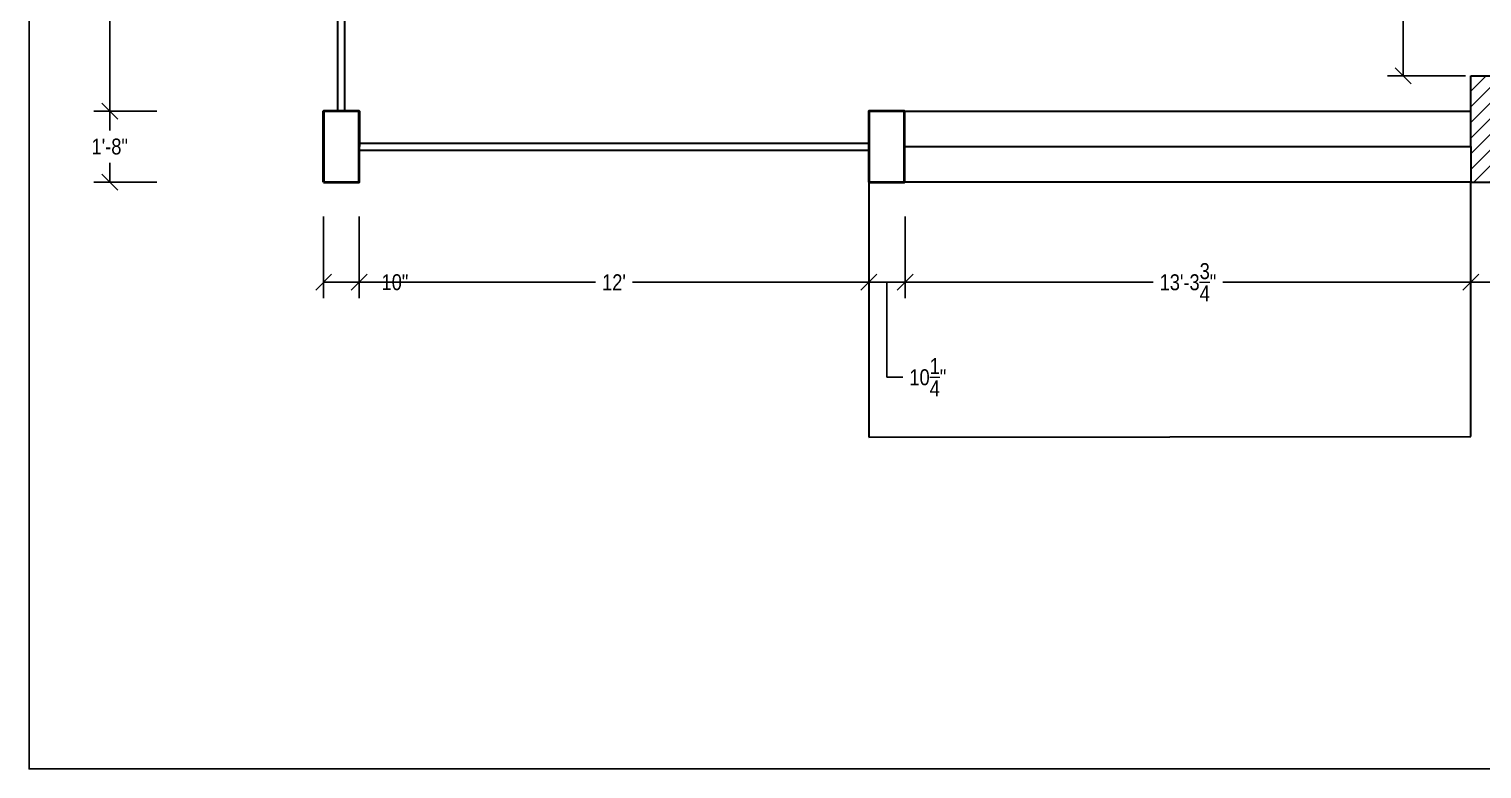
# Model space of a CAD drawing. Header units: inches. Extents: x 143414 to 144138, y 123102 to 123728.
# Drawn here: x 143414.2 to 143824.6, y 123101.9 to 123310.8 of the extents above; entities that cross this region are included whole.
import ezdxf

# ---------------------------------------------------------------- set-up
doc = ezdxf.new("R2010")
doc.units = ezdxf.units.IN
doc.header["$MEASUREMENT"] = 0
for name, color, linetype, lineweight in [('Dimention', 2, 'Continuous', 13), ('Drop wall', 4, 'Continuous', 30), ('Hatch', 9, 'Continuous', 13), ('Lift', 1, 'Continuous', 40), ('Wall', 7, 'Continuous', 30)]:
    doc.layers.add(name, color=color, linetype=linetype, lineweight=lineweight)
doc.styles.add('AR_Arial Narrow', font='ARIALN.TTF')
doc.dimstyles.new('AR_1.0_20', dxfattribs={"dimscale": 25, "dimtxt": 0.18, "dimasz": 0.18, "dimexe": 0.18, "dimexo": 0.0625, "dimgap": 0.09, "dimtad": 0, "dimtih": 1, "dimtoh": 1, "dimdec": 3, "dimzin": 0, "dimdsep": 46, "dimlunit": 4, "dimtxsty": 'AR_Arial Narrow', "dimblk": 'OBLIQUE', "dimcen": 0.09, "dimadec": 0, "dimazin": 0, "dimtfac": 1, "dimtdec": 3, "dimtofl": 0, "dimtmove": 0, "dimatfit": 3, "dimfxl": 1, "dimtolj": 1, "dimtzin": 0, "dimarcsym": 0})

# ---------------------------------------------------------------- blocks, each defined once
blk = doc.blocks.new('_Oblique')
at = {"color": 0, "linetype": 'ByBlock', "lineweight": -2}
blk.add_line((-0.5, -0.5), (0.5, 0.5), dxfattribs=at)
blk = doc.blocks.new('*D12')
at = {"layer": 'Defpoints', "color": 0, "transparency": 16777216}
for p in [(143437.03, 123287.59), (143451.9, 123287.59), (143451.9, 123267.59)]:
    blk.add_point(p, dxfattribs=at)
at = {"layer": 'Dimention', "color": 0, "lineweight": -2, "transparency": 16777216}
for p, q in [((143450.34, 123287.59), (143432.53, 123287.59)), ((143437.03, 123287.59), (143437.03, 123282.14)), ((143437.03, 123267.59), (143437.03, 123273.05)), ((143450.34, 123267.59), (143432.53, 123267.59))]:
    blk.add_line(p, q, dxfattribs=at)
at = {"layer": 'Dimention', "color": 0, "lineweight": -2, "transparency": 16777216, "xscale": 4.5, "yscale": 4.5, "zscale": 4.5}
for p, rotation in [((143437.03, 123287.59), 90), ((143437.03, 123267.59), 270)]:
    blk.add_blockref('_Oblique', p, dxfattribs=dict(at, rotation=rotation))
at = {"layer": 'Dimention', "color": 0, "transparency": 16777216, "insert": (143437.03, 123277.59), "char_height": 4.5, "attachment_point": 5, "style": 'AR_Arial Narrow'}
blk.add_mtext('\\A1;1\'-8"', dxfattribs=at)
blk = doc.blocks.new('*D13')
at = {"layer": 'Defpoints', "color": 0, "transparency": 16777216}
for p in [(143437.03, 123347.59), (143450.84, 123347.59), (143451.9, 123287.59)]:
    blk.add_point(p, dxfattribs=at)
at = {"layer": 'Dimention', "color": 0, "lineweight": -2, "transparency": 16777216}
for p, q in [((143449.28, 123347.59), (143432.53, 123347.59)), ((143437.03, 123347.59), (143437.03, 123322.13)), ((143437.03, 123287.59), (143437.03, 123313.06)), ((143450.34, 123287.59), (143432.53, 123287.59))]:
    blk.add_line(p, q, dxfattribs=at)
at = {"layer": 'Dimention', "color": 0, "lineweight": -2, "transparency": 16777216, "xscale": 4.5, "yscale": 4.5, "zscale": 4.5}
for p, rotation in [((143437.03, 123347.59), 90), ((143437.03, 123287.59), 270)]:
    blk.add_blockref('_Oblique', p, dxfattribs=dict(at, rotation=rotation))
at = {"layer": 'Dimention', "color": 0, "transparency": 16777216, "insert": (143437.03, 123317.59), "char_height": 4.5, "attachment_point": 5, "style": 'AR_Arial Narrow'}
blk.add_mtext("\\A1;5'", dxfattribs=at)
blk = doc.blocks.new('*D25')
at = {"layer": 'Defpoints', "color": 0, "transparency": 16777216}
for p in [(143497.44, 123259.44), (143507.44, 123259.44), (143507.44, 123239.29)]:
    blk.add_point(p, dxfattribs=at)
at = {"layer": 'Dimention', "color": 0, "lineweight": -2, "transparency": 16777216}
for p, q in [((143497.44, 123257.88), (143497.44, 123234.79)), ((143507.44, 123257.88), (143507.44, 123234.79)), ((143497.44, 123239.29), (143507.44, 123239.29)), ((143507.44, 123239.29), (143511.94, 123239.29))]:
    blk.add_line(p, q, dxfattribs=at)
at = {"layer": 'Dimention', "color": 0, "lineweight": -2, "transparency": 16777216, "xscale": 4.5, "yscale": 4.5, "zscale": 4.5, "rotation": 180}
blk.add_blockref('_Oblique', (143497.44, 123239.29), dxfattribs=at)
at = {"layer": 'Dimention', "color": 0, "lineweight": -2, "transparency": 16777216, "xscale": 4.5, "yscale": 4.5, "zscale": 4.5}
blk.add_blockref('_Oblique', (143507.44, 123239.29), dxfattribs=at)
at = {"layer": 'Dimention', "color": 0, "transparency": 16777216, "insert": (143517.58, 123239.29), "char_height": 4.5, "attachment_point": 5, "style": 'AR_Arial Narrow'}
blk.add_mtext('\\A1;10"', dxfattribs=at)
blk = doc.blocks.new('*D26')
at = {"layer": 'Defpoints', "color": 0, "transparency": 16777216}
for p in [(143507.44, 123259.44), (143651.44, 123239.42), (143651.44, 123239.29)]:
    blk.add_point(p, dxfattribs=at)
at = {"layer": 'Dimention', "color": 0, "lineweight": -2, "transparency": 16777216}
for p, q in [((143507.44, 123257.88), (143507.44, 123234.79)), ((143507.44, 123239.29), (143574.23, 123239.29)), ((143651.44, 123239.29), (143584.65, 123239.29)), ((143651.44, 123237.85), (143651.44, 123234.79))]:
    blk.add_line(p, q, dxfattribs=at)
at = {"layer": 'Dimention', "color": 0, "lineweight": -2, "transparency": 16777216, "xscale": 4.5, "yscale": 4.5, "zscale": 4.5, "rotation": 180}
blk.add_blockref('_Oblique', (143507.44, 123239.29), dxfattribs=at)
at = {"layer": 'Dimention', "color": 0, "lineweight": -2, "transparency": 16777216, "xscale": 4.5, "yscale": 4.5, "zscale": 4.5}
blk.add_blockref('_Oblique', (143651.44, 123239.29), dxfattribs=at)
at = {"layer": 'Dimention', "color": 0, "transparency": 16777216, "insert": (143579.44, 123239.29), "char_height": 4.5, "attachment_point": 5, "style": 'AR_Arial Narrow'}
blk.add_mtext("\\A1;12'", dxfattribs=at)
blk = doc.blocks.new('*D27')
at = {"layer": 'Defpoints', "color": 0, "transparency": 16777216}
for p in [(143661.64, 123259.44), (143651.44, 123239.42), (143661.64, 123239.29)]:
    blk.add_point(p, dxfattribs=at)
at = {"layer": 'Dimention', "color": 0, "lineweight": -2, "transparency": 16777216}
for p, q in [((143661.64, 123257.88), (143661.64, 123234.79)), ((143651.44, 123239.29), (143661.64, 123239.29)), ((143651.44, 123237.85), (143651.44, 123234.79)), ((143656.54, 123239.29), (143656.54, 123212.47)), ((143656.54, 123212.47), (143661.04, 123212.47))]:
    blk.add_line(p, q, dxfattribs=at)
at = {"layer": 'Dimention', "color": 0, "lineweight": -2, "transparency": 16777216, "xscale": 4.5, "yscale": 4.5, "zscale": 4.5, "rotation": 180}
blk.add_blockref('_Oblique', (143651.44, 123239.29), dxfattribs=at)
at = {"layer": 'Dimention', "color": 0, "lineweight": -2, "transparency": 16777216, "xscale": 4.5, "yscale": 4.5, "zscale": 4.5}
blk.add_blockref('_Oblique', (143661.64, 123239.29), dxfattribs=at)
at = {"layer": 'Dimention', "color": 0, "transparency": 16777216, "insert": (143668.08, 123212.47), "char_height": 4.5, "attachment_point": 5, "style": 'AR_Arial Narrow'}
blk.add_mtext('\\A1;10{\\H1x;\\S1/4;}"', dxfattribs=at)
blk = doc.blocks.new('*D28')
at = {"layer": 'Defpoints', "color": 0, "transparency": 16777216}
for p in [(143661.64, 123259.44), (143821.44, 123259.44), (143821.44, 123239.29)]:
    blk.add_point(p, dxfattribs=at)
at = {"layer": 'Dimention', "color": 0, "lineweight": -2, "transparency": 16777216}
for p, q in [((143661.64, 123257.88), (143661.64, 123234.79)), ((143821.44, 123257.88), (143821.44, 123234.79)), ((143661.64, 123239.29), (143731.72, 123239.29)), ((143821.44, 123239.29), (143751.36, 123239.29))]:
    blk.add_line(p, q, dxfattribs=at)
at = {"layer": 'Dimention', "color": 0, "lineweight": -2, "transparency": 16777216, "xscale": 4.5, "yscale": 4.5, "zscale": 4.5, "rotation": 180}
blk.add_blockref('_Oblique', (143661.64, 123239.29), dxfattribs=at)
at = {"layer": 'Dimention', "color": 0, "lineweight": -2, "transparency": 16777216, "xscale": 4.5, "yscale": 4.5, "zscale": 4.5}
blk.add_blockref('_Oblique', (143821.44, 123239.29), dxfattribs=at)
at = {"layer": 'Dimention', "color": 0, "transparency": 16777216, "insert": (143741.54, 123239.29), "char_height": 4.5, "attachment_point": 5, "style": 'AR_Arial Narrow'}
blk.add_mtext('\\A1;13\'-3{\\H1x;\\S3/4;}"', dxfattribs=at)
blk = doc.blocks.new('*D29')
at = {"layer": 'Defpoints', "color": 0, "transparency": 16777216}
for p in [(143821.44, 123259.44), (143901.44, 123259.44), (143901.44, 123239.29)]:
    blk.add_point(p, dxfattribs=at)
at = {"layer": 'Dimention', "color": 0, "lineweight": -2, "transparency": 16777216}
for p, q in [((143821.44, 123257.88), (143821.44, 123234.79)), ((143901.44, 123257.88), (143901.44, 123234.79)), ((143821.44, 123239.29), (143854.27, 123239.29)), ((143901.44, 123239.29), (143868.61, 123239.29))]:
    blk.add_line(p, q, dxfattribs=at)
at = {"layer": 'Dimention', "color": 0, "lineweight": -2, "transparency": 16777216, "xscale": 4.5, "yscale": 4.5, "zscale": 4.5, "rotation": 180}
blk.add_blockref('_Oblique', (143821.44, 123239.29), dxfattribs=at)
at = {"layer": 'Dimention', "color": 0, "lineweight": -2, "transparency": 16777216, "xscale": 4.5, "yscale": 4.5, "zscale": 4.5}
blk.add_blockref('_Oblique', (143901.44, 123239.29), dxfattribs=at)
at = {"layer": 'Dimention', "color": 0, "transparency": 16777216, "insert": (143861.44, 123239.29), "char_height": 4.5, "attachment_point": 5, "style": 'AR_Arial Narrow'}
blk.add_mtext('\\A1;6\'-8"', dxfattribs=at)
blk = doc.blocks.new('*D57')
at = {"layer": 'Defpoints', "color": 0, "transparency": 16777216}
for p in [(143821.44, 123337.59), (143802.35, 123297.59), (143821.44, 123297.59)]:
    blk.add_point(p, dxfattribs=at)
at = {"layer": 'Dimention', "color": 0, "lineweight": -2, "transparency": 16777216}
for p, q in [((143819.88, 123337.59), (143797.85, 123337.59)), ((143802.35, 123337.59), (143802.35, 123322.14)), ((143802.35, 123297.59), (143802.35, 123313.05)), ((143819.88, 123297.59), (143797.85, 123297.59))]:
    blk.add_line(p, q, dxfattribs=at)
at = {"layer": 'Dimention', "color": 0, "lineweight": -2, "transparency": 16777216, "xscale": 4.5, "yscale": 4.5, "zscale": 4.5}
for p, rotation in [((143802.35, 123337.59), 90), ((143802.35, 123297.59), 270)]:
    blk.add_blockref('_Oblique', p, dxfattribs=dict(at, rotation=rotation))
at = {"layer": 'Dimention', "color": 0, "transparency": 16777216, "insert": (143802.35, 123317.59), "char_height": 4.5, "attachment_point": 5, "style": 'AR_Arial Narrow'}
blk.add_mtext('\\A1;3\'-4"', dxfattribs=at)

msp = doc.modelspace()

# ---------------------------------------------------------------- hatches: boundary and pattern name
at = {"layer": 'Hatch'}
h = msp.add_hatch(dxfattribs=at)
h.set_pattern_fill('ANSI31', color=256, scale=25)
h.paths.add_polyline_path([(143507.4422, 123687.5943), (143497.4422, 123687.5943), (143497.4422, 123549.5943), (143477.4422, 123549.5943), (143477.4422, 123539.5943), (143497.4422, 123539.5943), (143507.4422, 123539.5943)])
h.paths.add_polyline_path([(143617.4422, 123687.5943), (143547.4422, 123687.5943), (143547.4422, 123677.5943), (143547.4422, 123657.5943), (143557.4422, 123657.5943), (143557.4422, 123677.5943), (143607.4422, 123677.5943), (143607.4422, 123657.5943), (143617.4422, 123657.5943), (143617.4422, 123661.5943), (143617.4422, 123677.5943)])
h.paths.add_polyline_path([(143507.4422, 123499.5943), (143503.4422, 123499.5943), (143497.4422, 123499.5943), (143477.4422, 123499.5943), (143477.4422, 123489.5943), (143497.4422, 123489.5943), (143507.4422, 123489.5943)])
h.paths.add_polyline_path([(143507.4422, 123449.5943), (143497.4422, 123449.5943), (143477.4422, 123449.5943), (143477.4422, 123439.5943), (143497.4422, 123439.5943), (143497.4422, 123347.5943), (143507.4422, 123347.5943), (143507.4422, 123351.5943)])
h.paths.add_polyline_path([(143611.4422, 123357.5943), (143567.4422, 123357.5943), (143567.4422, 123347.5943), (143611.4422, 123347.5943)])
h.paths.add_polyline_path([(143901.4422, 123277.5943), (143901.4422, 123297.5943), (143891.4422, 123297.5943), (143891.4422, 123277.5943), (143831.4422, 123277.5943), (143831.4422, 123297.5943), (143821.4422, 123297.5943), (143821.4422, 123277.5943), (143821.4422, 123267.5943), (143901.4422, 123267.5943)])
h.paths.add_polyline_path([(144001.4422, 123499.5943), (143991.4422, 123499.5943), (143991.4422, 123267.5943), (144001.4422, 123267.5943)])
h.paths.add_polyline_path([(143787.4422, 123667.5943), (143691.4422, 123667.5943), (143691.4422, 123657.5943), (143721.4422, 123657.5943), (143721.4422, 123558.5943), (143726.4422, 123558.5943), (143726.4422, 123657.5943), (143787.4422, 123657.5943)], flags=17)
h.paths.add_polyline_path([(143661.4422, 123687.5943), (143651.4422, 123687.5943), (143651.4422, 123569.5943), (143661.4422, 123569.5943), (143691.4422, 123569.5943), (143691.4422, 123573.5943), (143661.4422, 123573.5943)], flags=17)
h.paths.add_polyline_path([(143721.4422, 123357.5943), (143721.4422, 123347.5943), (143821.4422, 123347.5943), (143821.4422, 123337.5943), (143831.4422, 123337.5943), (143831.4422, 123489.5943), (143861.4422, 123489.5943), (143861.4422, 123499.5943), (143831.4422, 123499.5943), (143831.4422, 123575.5943), (143861.4422, 123575.5943), (143861.4422, 123585.5943), (143831.4422, 123585.5943), (143831.4422, 123687.5943), (143821.4422, 123687.5943), (143821.4422, 123499.5943), (143726.4422, 123499.5943), (143726.4422, 123513.5943), (143726.4422, 123522.5943), (143721.4422, 123522.5943), (143721.4422, 123499.5943), (143721.4422, 123489.5943), (143821.4422, 123489.5943), (143821.4422, 123357.5943)])
h.paths.add_polyline_path([(143661.4422, 123347.5943), (143661.4422, 123499.5943), (143661.4422, 123533.5943), (143651.4422, 123533.5943), (143651.4422, 123347.5943)])

# ---------------------------------------------------------------- linework, layer by layer
msp.add_lwpolyline([(143414.2412, 123728.3323), (144138.1236, 123728.3323), (144138.1236, 123101.879), (143414.2412, 123101.879)], close=True)
at = {"layer": 'Drop wall'}
for p, q in [((143501.4422, 123287.5943), (143501.4422, 123347.5943)), ((143503.4422, 123287.5943), (143503.4422, 123347.5943)), ((143651.4422, 123287.5943), (143821.4422, 123287.5943)), ((143507.4422, 123278.5943), (143651.4422, 123278.5943)), ((143507.4422, 123276.5943), (143651.4422, 123276.5943)), ((143661.4422, 123277.5943), (143821.4422, 123277.5943)), ((143821.4422, 123267.5943), (143651.4422, 123267.5943)), ((143651.4422, 123267.5943), (143651.4422, 123195.5943)), ((143821.4422, 123195.6979), (143821.4422, 123267.5943)), ((143651.4422, 123195.5943), (143821.4422, 123195.6979))]:
    msp.add_line(p, q, dxfattribs=at)
at = {"layer": 'Lift'}
for q in [(143497.4422, 123287.5943), (143507.4422, 123267.5943)]:
    msp.add_line((143497.4422, 123267.5943), q, dxfattribs=at)
for points in [[(143497.4422, 123267.5943), (143507.4422, 123267.5943), (143507.4422, 123287.5943), (143497.4422, 123287.5943)], [(143507.4422, 123277.5943), (143507.4422, 123287.5943)], [(143651.4422, 123267.5943), (143661.4422, 123267.5943), (143661.4422, 123287.5943), (143651.4422, 123287.5943)]]:
    msp.add_lwpolyline(points, close=True, dxfattribs=at)
at = {"layer": 'Wall'}
for p, q in [((143821.4422, 123277.5943), (143821.4422, 123297.5943)), ((143821.4422, 123297.5943), (143831.4422, 123297.5943)), ((143651.4422, 123277.5943), (143651.4422, 123287.5943)), ((143821.4422, 123277.5943), (143821.4422, 123267.5943)), ((143821.4422, 123267.5943), (143901.4422, 123267.5943))]:
    msp.add_line(p, q, dxfattribs=at)

# ---------------------------------------------------------------- dimensions: what is measured, and where the dimension line sits
at = {"layer": 'Dimention'}
dim = msp.add_linear_dim(base=(143437.0319, 123347.5943), p1=(143451.903, 123287.5943), p2=(143450.8404, 123347.5943), angle=90, dimstyle='AR_1.0_20', override={"dimtmove": 1}, dxfattribs=at)
dim.commit()
dim.dimension.update_dxf_attribs({"geometry": '*D13', "text_midpoint": (143437.0319, 123317.5943)})
for base, p1, p2, picture, middle in [((143802.346, 123297.5943), (143821.4422, 123337.5943), (143821.4422, 123297.5943), '*D57', (143802.346, 123317.5943)), ((143437.0319, 123287.5943), (143451.903, 123267.5943), (143451.903, 123287.5943), '*D12', (143437.0319, 123277.5943))]:
    dim = msp.add_linear_dim(base=base, p1=p1, p2=p2, angle=90, dimstyle='AR_1.0_20', dxfattribs=at)
    dim.commit()
    dim.dimension.update_dxf_attribs({"geometry": picture, "text_midpoint": middle})
dim = msp.add_linear_dim(base=(143507.4422, 123239.2856), p1=(143497.4422, 123259.4428), p2=(143507.4422, 123259.4428), dimstyle='AR_1.0_20', dxfattribs=at)
dim.commit()
dim.dimension.update_dxf_attribs({"geometry": '*D25', "text_midpoint": (143517.5764, 123239.2856)})
for base, p1, p2, picture, middle in [((143651.4422, 123239.2856), (143507.4422, 123259.4428), (143651.4422, 123239.4152), '*D26', (143579.4422, 123239.2856)), ((143661.637, 123239.2856), (143651.4422, 123239.4152), (143661.637, 123259.4428), '*D27', (143663.2896, 123212.4703)), ((143821.4422, 123239.2856), (143661.637, 123259.4428), (143821.4422, 123259.4428), '*D28', (143741.5396, 123239.2856)), ((143901.4422, 123239.2856), (143821.4422, 123259.4428), (143901.4422, 123259.4428), '*D29', (143861.4422, 123239.2856))]:
    dim = msp.add_linear_dim(base=base, p1=p1, p2=p2, dimstyle='AR_1.0_20', override={"dimtmove": 1}, dxfattribs=at)
    dim.commit()
    dim.dimension.update_dxf_attribs({"geometry": picture, "text_midpoint": middle})

doc.saveas('drawing.dxf')
